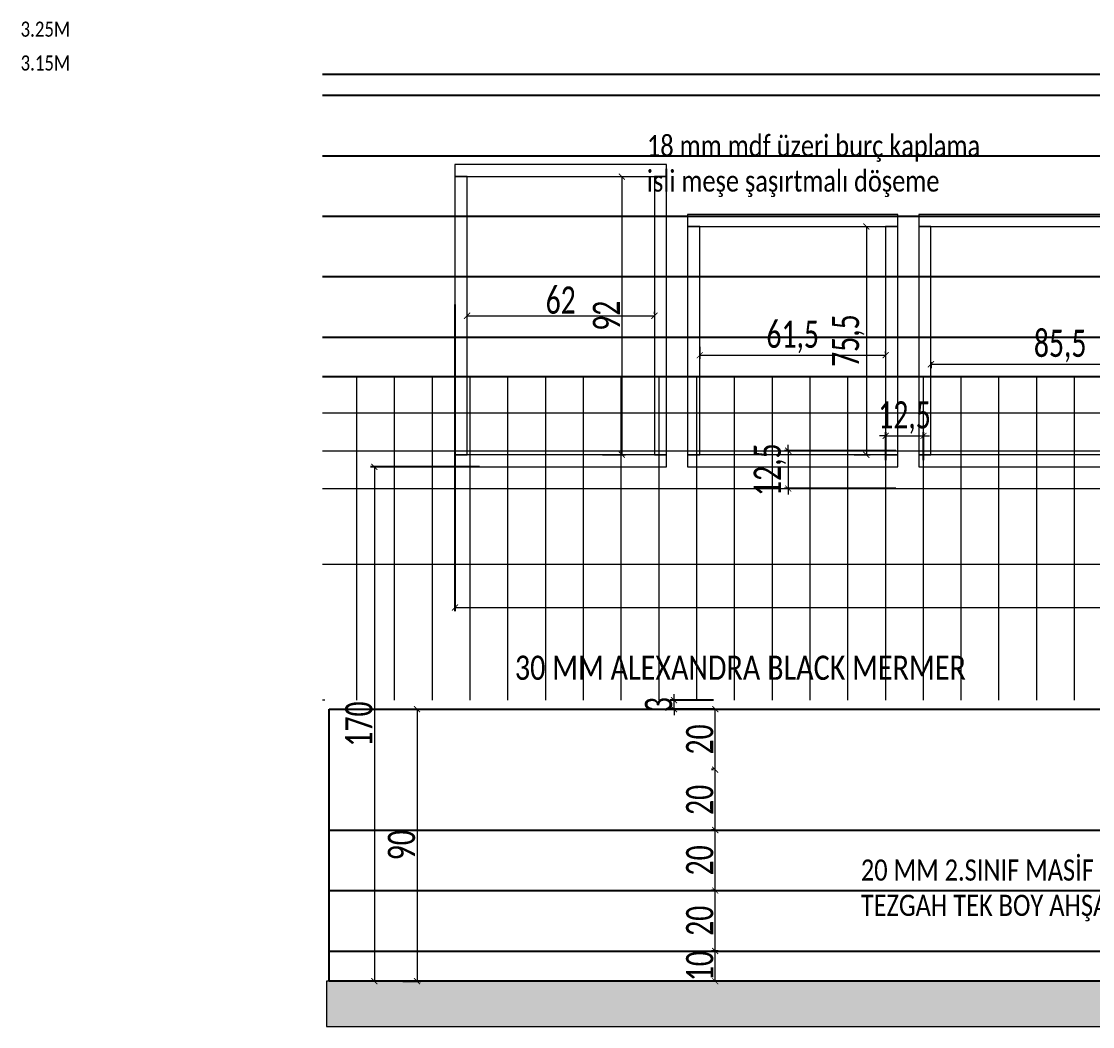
# Model space of a CAD drawing. Header units: millimetres. Extents: x 216897 to 220043, y -96037 to -94755.
# Drawn here: x 216962.8 to 217317.3, y -95211.7 to -94879.1 of the extents above; entities that cross this region are included whole.
import ezdxf

# ---------------------------------------------------------------- set-up
doc = ezdxf.new("R2010")
doc.units = ezdxf.units.MM
doc.header["$PDMODE"] = 2
doc.layers.get('0').update_dxf_attribs({"lineweight": 20})
for name, color, linetype, lineweight in [('ahsap gor', 24, 'Continuous', 20), ('CAM', 141, 'Continuous', 0), ('doseme', 253, 'Continuous', 13), ('seramik', 150, 'Continuous', 20), ('t_ahsap', 34, 'Continuous', 25), ('t_yazı', 23, 'Continuous', 25), ('zemin yazı', 7, 'Continuous', 15), ('ölçü', 251, 'Continuous', 5)]:
    doc.layers.add(name, color=color, linetype=linetype, lineweight=lineweight)
doc.styles.add('text2', font='calibri.ttf', dxfattribs={"width": 0.8})
doc.styles.add('Ölçü50', font='calibri.ttf', dxfattribs={"width": 0.7})
doc.dimstyles.new('olcu10', dxfattribs={"dimtxt": 9, "dimasz": 2, "dimexe": 1.25, "dimexo": 0.625, "dimgap": 0.5, "dimtad": 1, "dimdec": 1, "dimrnd": 0.5, "dimzin": 9, "dimtxsty": 'Ölçü50', "dimblk": 'ARCHTICK', "dimcen": 2, "dimclrd": 256, "dimclre": 256, "dimclrt": 6, "dimazin": 2, "dimtfac": 1, "dimtdec": 1, "dimtix": 1, "dimtmove": 0, "dimatfit": 3, "dimldrblk": 'ARCHTICK', "dimfxl": 1, "dimlwd": -1, "dimarcsym": 0})

# ---------------------------------------------------------------- blocks, each defined once
blk = doc.blocks.new('_ArchTick')
at = {"color": 0, "linetype": 'ByBlock', "const_width": 0.15}
blk.add_lwpolyline([(-0.5, -0.5), (0.5, 0.5)], dxfattribs=at)
blk = doc.blocks.new('*D33')
at = {"layer": 'DEFPOINTS', "color": 0, "transparency": 16777216}
for p in [(217192.39, -95186.67), (217193.97, -95186.67, 0), (217193.97, -95196.67)]:
    blk.add_point(p, dxfattribs=at)
at = {"layer": 'ölçü', "lineweight": -2, "transparency": 16777216}
for p, q in [((217193.34, -95186.67), (217191.14, -95186.67)), ((217193.34, -95196.67), (217191.14, -95196.67))]:
    blk.add_line(p, q, dxfattribs=at)
at = {"layer": 'ölçü', "transparency": 16777216}
blk.add_line((217192.39, -95196.67), (217192.39, -95186.67), dxfattribs=at)
at = {"layer": 'ölçü', "transparency": 16777216, "xscale": 2, "yscale": 2, "zscale": 2}
for p, rotation in [((217192.39, -95186.67), 90), ((217192.39, -95196.67), 270)]:
    blk.add_blockref('_ArchTick', p, dxfattribs=dict(at, rotation=rotation))
at = {"layer": 'ölçü', "color": 6, "transparency": 16777216, "insert": (217187.27, -95191.67), "char_height": 9, "attachment_point": 5, "rotation": 90, "style": 'Ölçü50'}
blk.add_mtext('10', dxfattribs=at)
blk = doc.blocks.new('*D34')
at = {"layer": 'DEFPOINTS', "color": 0, "transparency": 16777216}
for p in [(217192.39, -95166.67), (217192.39, -95166.67), (217193.97, -95186.67, 0)]:
    blk.add_point(p, dxfattribs=at)
at = {"layer": 'ölçü', "lineweight": -2, "transparency": 16777216}
for p, q in [((217191.76, -95166.67), (217191.14, -95166.67)), ((217193.34, -95186.67), (217191.14, -95186.67))]:
    blk.add_line(p, q, dxfattribs=at)
at = {"layer": 'ölçü', "transparency": 16777216}
blk.add_line((217192.39, -95186.67), (217192.39, -95166.67), dxfattribs=at)
at = {"layer": 'ölçü', "transparency": 16777216, "xscale": 2, "yscale": 2, "zscale": 2}
for p, rotation in [((217192.39, -95166.67), 90), ((217192.39, -95186.67), 270)]:
    blk.add_blockref('_ArchTick', p, dxfattribs=dict(at, rotation=rotation))
at = {"layer": 'ölçü', "color": 6, "transparency": 16777216, "insert": (217187.27, -95176.67), "char_height": 9, "attachment_point": 5, "rotation": 90, "style": 'Ölçü50'}
blk.add_mtext('20', dxfattribs=at)
blk = doc.blocks.new('*D35')
at = {"layer": 'DEFPOINTS', "color": 0, "transparency": 16777216}
for p in [(217192.39, -95146.67), (217192.39, -95146.67), (217192.39, -95166.67)]:
    blk.add_point(p, dxfattribs=at)
at = {"layer": 'ölçü', "lineweight": -2, "transparency": 16777216}
for p, q in [((217191.76, -95146.67), (217191.14, -95146.67)), ((217191.76, -95166.67), (217191.14, -95166.67))]:
    blk.add_line(p, q, dxfattribs=at)
at = {"layer": 'ölçü', "transparency": 16777216}
blk.add_line((217192.39, -95166.67), (217192.39, -95146.67), dxfattribs=at)
at = {"layer": 'ölçü', "transparency": 16777216, "xscale": 2, "yscale": 2, "zscale": 2}
for p, rotation in [((217192.39, -95146.67), 90), ((217192.39, -95166.67), 270)]:
    blk.add_blockref('_ArchTick', p, dxfattribs=dict(at, rotation=rotation))
at = {"layer": 'ölçü', "color": 6, "transparency": 16777216, "insert": (217187.27, -95156.67), "char_height": 9, "attachment_point": 5, "rotation": 90, "style": 'Ölçü50'}
blk.add_mtext('20', dxfattribs=at)
blk = doc.blocks.new('*D36')
at = {"layer": 'DEFPOINTS', "color": 0, "transparency": 16777216}
for p in [(217192.39, -95126.67), (217192.39, -95126.67), (217192.39, -95146.67)]:
    blk.add_point(p, dxfattribs=at)
at = {"layer": 'ölçü', "lineweight": -2, "transparency": 16777216}
for p, q in [((217191.76, -95126.67), (217191.14, -95126.67)), ((217191.76, -95146.67), (217191.14, -95146.67))]:
    blk.add_line(p, q, dxfattribs=at)
at = {"layer": 'ölçü', "transparency": 16777216}
blk.add_line((217192.39, -95146.67), (217192.39, -95126.67), dxfattribs=at)
at = {"layer": 'ölçü', "transparency": 16777216, "xscale": 2, "yscale": 2, "zscale": 2}
for p, rotation in [((217192.39, -95126.67), 90), ((217192.39, -95146.67), 270)]:
    blk.add_blockref('_ArchTick', p, dxfattribs=dict(at, rotation=rotation))
at = {"layer": 'ölçü', "color": 6, "transparency": 16777216, "insert": (217187.27, -95136.67), "char_height": 9, "attachment_point": 5, "rotation": 90, "style": 'Ölçü50'}
blk.add_mtext('20', dxfattribs=at)
blk = doc.blocks.new('*D37')
at = {"layer": 'DEFPOINTS', "color": 0, "transparency": 16777216}
for p in [(217192.39, -95106.67), (217192.39, -95106.67), (217192.39, -95126.67)]:
    blk.add_point(p, dxfattribs=at)
at = {"layer": 'ölçü', "lineweight": -2, "transparency": 16777216}
for p, q in [((217191.76, -95106.67), (217191.14, -95106.67)), ((217191.76, -95126.67), (217191.14, -95126.67))]:
    blk.add_line(p, q, dxfattribs=at)
at = {"layer": 'ölçü', "transparency": 16777216}
blk.add_line((217192.39, -95126.67), (217192.39, -95106.67), dxfattribs=at)
at = {"layer": 'ölçü', "transparency": 16777216, "xscale": 2, "yscale": 2, "zscale": 2}
for p, rotation in [((217192.39, -95106.67), 90), ((217192.39, -95126.67), 270)]:
    blk.add_blockref('_ArchTick', p, dxfattribs=dict(at, rotation=rotation))
at = {"layer": 'ölçü', "color": 6, "transparency": 16777216, "insert": (217187.27, -95116.67), "char_height": 9, "attachment_point": 5, "rotation": 90, "style": 'Ölçü50'}
blk.add_mtext('20', dxfattribs=at)
blk = doc.blocks.new('*D38')
at = {"layer": 'DEFPOINTS', "color": 0, "transparency": 16777216}
for p in [(217178.76, -95103.67), (217192.39, -95103.67, 0), (217192.39, -95106.67)]:
    blk.add_point(p, dxfattribs=at)
at = {"layer": 'ölçü', "lineweight": -2, "transparency": 16777216}
for p, q in [((217191.76, -95103.67), (217177.51, -95103.67)), ((217191.76, -95106.67), (217177.51, -95106.67))]:
    blk.add_line(p, q, dxfattribs=at)
at = {"layer": 'ölçü', "transparency": 16777216}
for p, q in [((217178.76, -95103.67), (217178.76, -95101.67)), ((217178.76, -95106.67), (217178.76, -95103.67)), ((217178.76, -95106.67), (217178.76, -95108.67))]:
    blk.add_line(p, q, dxfattribs=at)
at = {"layer": 'ölçü', "transparency": 16777216, "xscale": 2, "yscale": 2, "zscale": 2}
for p, rotation in [((217178.76, -95103.67), 270), ((217178.76, -95106.67), 90)]:
    blk.add_blockref('_ArchTick', p, dxfattribs=dict(at, rotation=rotation))
at = {"layer": 'ölçü', "color": 6, "transparency": 16777216, "insert": (217173.65, -95105.17), "char_height": 9, "attachment_point": 5, "rotation": 90, "style": 'Ölçü50'}
blk.add_mtext('3', dxfattribs=at)
blk = doc.blocks.new('*D39')
at = {"layer": 'DEFPOINTS', "color": 0, "transparency": 16777216}
for p in [(217252.78, -95021.17, 0), (217216.55, -95033.67), (217252.78, -95033.67, 0)]:
    blk.add_point(p, dxfattribs=at)
at = {"layer": 'ölçü', "transparency": 16777216}
for p, q in [((217216.55, -95021.17), (217216.55, -95019.17)), ((217216.55, -95021.17), (217216.55, -95033.67)), ((217216.55, -95033.67), (217216.55, -95035.67))]:
    blk.add_line(p, q, dxfattribs=at)
at = {"layer": 'ölçü', "lineweight": -2, "transparency": 16777216}
for p, q in [((217252.15, -95021.17), (217215.3, -95021.17)), ((217252.15, -95033.67), (217215.3, -95033.67))]:
    blk.add_line(p, q, dxfattribs=at)
at = {"layer": 'ölçü', "transparency": 16777216, "xscale": 2, "yscale": 2, "zscale": 2}
for p, rotation in [((217216.55, -95021.17), 270), ((217216.55, -95033.67), 90)]:
    blk.add_blockref('_ArchTick', p, dxfattribs=dict(at, rotation=rotation))
at = {"layer": 'ölçü', "color": 6, "transparency": 16777216, "insert": (217210.5, -95027.42), "char_height": 9, "attachment_point": 5, "rotation": 90, "style": 'Ölçü50'}
blk.add_mtext('12,5', dxfattribs=at)
blk = doc.blocks.new('*D40')
at = {"layer": 'DEFPOINTS', "color": 0, "transparency": 16777216}
for p in [(217261.29, -95016.24), (217248.79, -95024.93, 0), (217261.29, -95024.93, 0)]:
    blk.add_point(p, dxfattribs=at)
at = {"layer": 'ölçü', "lineweight": -2, "transparency": 16777216}
for p, q in [((217248.79, -95024.31), (217248.79, -95014.99)), ((217261.29, -95024.31), (217261.29, -95014.99))]:
    blk.add_line(p, q, dxfattribs=at)
at = {"layer": 'ölçü', "transparency": 16777216}
for p, q in [((217248.79, -95016.24), (217246.79, -95016.24)), ((217248.79, -95016.24), (217261.29, -95016.24)), ((217261.29, -95016.24), (217263.29, -95016.24))]:
    blk.add_line(p, q, dxfattribs=at)
at = {"layer": 'ölçü', "transparency": 16777216, "xscale": 2, "yscale": 2, "zscale": 2}
blk.add_blockref('_ArchTick', (217248.79, -95016.24), dxfattribs=at)
at = {"layer": 'ölçü', "transparency": 16777216, "xscale": 2, "yscale": 2, "zscale": 2, "rotation": 180}
blk.add_blockref('_ArchTick', (217261.29, -95016.24), dxfattribs=at)
at = {"layer": 'ölçü', "color": 6, "transparency": 16777216, "insert": (217255.04, -95010.19), "char_height": 9, "attachment_point": 5, "style": 'Ölçü50'}
blk.add_mtext('12,5', dxfattribs=at)
blk = doc.blocks.new('*D41')
at = {"layer": 'DEFPOINTS', "color": 0, "transparency": 16777216}
for p in [(217088.36, -95106.67, 0), (217088.36, -95196.67), (217093.69, -95196.67)]:
    blk.add_point(p, dxfattribs=at)
at = {"layer": 'ölçü', "lineweight": -2, "transparency": 16777216}
for p, q in [((217088.98, -95106.67), (217094.94, -95106.67)), ((217088.98, -95196.67), (217094.94, -95196.67))]:
    blk.add_line(p, q, dxfattribs=at)
at = {"layer": 'ölçü', "transparency": 16777216}
blk.add_line((217093.69, -95106.67), (217093.69, -95196.67), dxfattribs=at)
at = {"layer": 'ölçü', "transparency": 16777216, "xscale": 2, "yscale": 2, "zscale": 2}
for p, rotation in [((217093.69, -95106.67), 90), ((217093.69, -95196.67), 270)]:
    blk.add_blockref('_ArchTick', p, dxfattribs=dict(at, rotation=rotation))
at = {"layer": 'ölçü', "color": 6, "transparency": 16777216, "insert": (217088.58, -95151.67), "char_height": 9, "attachment_point": 5, "rotation": 90, "style": 'Ölçü50'}
blk.add_mtext('90', dxfattribs=at)
blk = doc.blocks.new('Cerceveler')
at = {"layer": 'ahsap gor', "elevation": 0}
for points in [[(144772.15, -39601.14), (144702.15, -39601.14), (144702.15, -39605.14), (144772.15, -39605.14)], [(145233.72, -39600.81), (145303.72, -39600.81), (145303.72, -39604.81), (145233.72, -39604.81)], [(144706.15, -39605.14), (144702.15, -39605.14), (144702.15, -39697.14), (144706.15, -39697.14)], [(144768.15, -39697.14), (144772.15, -39697.14), (144772.15, -39605.14), (144768.15, -39605.14)], [(145237.72, -39696.81), (145233.72, -39696.81), (145233.72, -39604.81), (145237.72, -39604.81)], [(145299.72, -39604.81), (145303.72, -39604.81), (145303.72, -39696.81), (145299.72, -39696.81)], [(144848.67, -39617.64), (144779.17, -39617.64), (144779.17, -39621.64), (144848.67, -39621.64)], [(144949.19, -39617.64), (144855.69, -39617.64), (144855.69, -39621.64), (144949.19, -39621.64)], [(145056.68, -39617.31), (145150.18, -39617.31), (145150.18, -39621.31), (145056.68, -39621.31)], [(145157.2, -39617.31), (145226.7, -39617.31), (145226.7, -39621.31), (145157.2, -39621.31)], [(144783.17, -39621.64), (144779.17, -39621.64), (144779.17, -39697.14), (144783.17, -39697.14)], [(144844.67, -39697.14), (144848.67, -39697.14), (144848.67, -39621.64), (144844.67, -39621.64)], [(144859.69, -39621.64), (144855.69, -39621.64), (144855.69, -39697.14), (144859.69, -39697.14)], [(144945.19, -39697.14), (144949.19, -39697.14), (144949.19, -39621.64), (144945.19, -39621.64)], [(145060.68, -39696.81), (145056.68, -39696.81), (145056.68, -39621.31), (145060.68, -39621.31)], [(145146.18, -39621.31), (145150.18, -39621.31), (145150.18, -39696.81), (145146.18, -39696.81)], [(145161.2, -39696.81), (145157.2, -39696.81), (145157.2, -39621.31), (145161.2, -39621.31)], [(145222.7, -39621.31), (145226.7, -39621.31), (145226.7, -39696.81), (145222.7, -39696.81)], [(145049.7, -39635.5), (144956.2, -39635.5), (144956.2, -39639.5), (145049.7, -39639.5)], [(144960.2, -39639.5), (144956.2, -39639.5), (144956.2, -39697), (144960.2, -39697)], [(145045.7, -39697), (145049.7, -39697), (145049.7, -39639.5), (145045.7, -39639.5)], [(144772.15, -39697.14), (144702.15, -39697.14), (144702.15, -39701.14), (144772.15, -39701.14)], [(144848.67, -39697.14), (144779.17, -39697.14), (144779.17, -39701.14), (144848.67, -39701.14)], [(144949.19, -39697.14), (144855.69, -39697.14), (144855.69, -39701.14), (144949.19, -39701.14)], [(145049.7, -39697), (144956.2, -39697), (144956.2, -39701), (145049.7, -39701)], [(145056.68, -39696.81), (145150.18, -39696.81), (145150.18, -39700.81), (145056.68, -39700.81)], [(145157.2, -39696.81), (145226.7, -39696.81), (145226.7, -39700.81), (145157.2, -39700.81)], [(145233.72, -39696.81), (145303.72, -39696.81), (145303.72, -39700.81), (145233.72, -39700.81)]]:
    blk.add_lwpolyline(points, close=True, dxfattribs=at)
blk = doc.blocks.new('*D28')
at = {"layer": 'DEFPOINTS', "color": 0, "transparency": 16777216}
for p in [(225399.3, -129095.35), (225461.3, -129095.35), (225461.3, -129095.35)]:
    blk.add_point(p, dxfattribs=at)
at = {"layer": 'ölçü', "lineweight": -2, "transparency": 16777216}
for p, q in [((225399.3, -129094.73), (225399.3, -129094.1)), ((225461.3, -129094.73), (225461.3, -129094.1))]:
    blk.add_line(p, q, dxfattribs=at)
at = {"layer": 'ölçü', "transparency": 16777216}
blk.add_line((225399.3, -129095.35), (225461.3, -129095.35), dxfattribs=at)
at = {"layer": 'ölçü', "transparency": 16777216, "xscale": 2, "yscale": 2, "zscale": 2, "rotation": 180}
blk.add_blockref('_ArchTick', (225399.3, -129095.35), dxfattribs=at)
at = {"layer": 'ölçü', "transparency": 16777216, "xscale": 2, "yscale": 2, "zscale": 2}
blk.add_blockref('_ArchTick', (225461.3, -129095.35), dxfattribs=at)
at = {"layer": 'ölçü', "color": 6, "transparency": 16777216, "insert": (225430.3, -129090.24), "char_height": 9, "attachment_point": 5, "style": 'Ölçü50'}
blk.add_mtext('62', dxfattribs=at)
blk = doc.blocks.new('*D15')
at = {"layer": 'DEFPOINTS', "color": 0, "transparency": 16777216}
for p in [(225443.52, -129049.35), (225443.52, -129141.35), (225450.54, -129141.35)]:
    blk.add_point(p, dxfattribs=at)
at = {"layer": 'ölçü', "lineweight": -2, "transparency": 16777216}
for p, q in [((225444.14, -129049.35), (225451.79, -129049.35)), ((225444.14, -129141.35), (225451.79, -129141.35))]:
    blk.add_line(p, q, dxfattribs=at)
at = {"layer": 'ölçü', "transparency": 16777216}
blk.add_line((225450.54, -129049.35), (225450.54, -129141.35), dxfattribs=at)
at = {"layer": 'ölçü', "transparency": 16777216, "xscale": 2, "yscale": 2, "zscale": 2}
for p, rotation in [((225450.54, -129049.35), 90), ((225450.54, -129141.35), 270)]:
    blk.add_blockref('_ArchTick', p, dxfattribs=dict(at, rotation=rotation))
at = {"layer": 'ölçü', "color": 6, "transparency": 16777216, "insert": (225445.43, -129095.35), "char_height": 9, "attachment_point": 5, "rotation": 90, "style": 'Ölçü50'}
blk.add_mtext('92', dxfattribs=at)
blk = doc.blocks.new('*D16')
at = {"layer": 'DEFPOINTS', "color": 0, "transparency": 16777216}
for p in [(225476.32, -129105.08), (225537.82, -129108.42), (225537.82, -129108.42)]:
    blk.add_point(p, dxfattribs=at)
at = {"layer": 'ölçü', "lineweight": -2, "transparency": 16777216}
for p, q in [((225476.32, -129105.7), (225476.32, -129109.67)), ((225537.82, -129107.79), (225537.82, -129107.17))]:
    blk.add_line(p, q, dxfattribs=at)
at = {"layer": 'ölçü', "transparency": 16777216}
blk.add_line((225476.32, -129108.42), (225537.82, -129108.42), dxfattribs=at)
at = {"layer": 'ölçü', "transparency": 16777216, "xscale": 2, "yscale": 2, "zscale": 2, "rotation": 180}
blk.add_blockref('_ArchTick', (225476.32, -129108.42), dxfattribs=at)
at = {"layer": 'ölçü', "transparency": 16777216, "xscale": 2, "yscale": 2, "zscale": 2}
blk.add_blockref('_ArchTick', (225537.82, -129108.42), dxfattribs=at)
at = {"layer": 'ölçü', "color": 6, "transparency": 16777216, "insert": (225507.07, -129102.37), "char_height": 9, "attachment_point": 5, "style": 'Ölçü50'}
blk.add_mtext('61,5', dxfattribs=at)
blk = doc.blocks.new('*D17')
at = {"layer": 'DEFPOINTS', "color": 0, "transparency": 16777216}
for p in [(225526.76, -129065.85), (225526.76, -129141.35), (225531.44, -129141.35)]:
    blk.add_point(p, dxfattribs=at)
at = {"layer": 'ölçü', "lineweight": -2, "transparency": 16777216}
for p, q in [((225527.38, -129065.85), (225532.69, -129065.85)), ((225527.38, -129141.35), (225532.69, -129141.35))]:
    blk.add_line(p, q, dxfattribs=at)
at = {"layer": 'ölçü', "transparency": 16777216}
blk.add_line((225531.44, -129065.85), (225531.44, -129141.35), dxfattribs=at)
at = {"layer": 'ölçü', "transparency": 16777216, "xscale": 2, "yscale": 2, "zscale": 2}
for p, rotation in [((225531.44, -129065.85), 90), ((225531.44, -129141.35), 270)]:
    blk.add_blockref('_ArchTick', p, dxfattribs=dict(at, rotation=rotation))
at = {"layer": 'ölçü', "color": 6, "transparency": 16777216, "insert": (225525.44, -129103.6), "char_height": 9, "attachment_point": 5, "rotation": 90, "style": 'Ölçü50'}
blk.add_mtext('75,5', dxfattribs=at)
blk = doc.blocks.new('*D18')
at = {"layer": 'DEFPOINTS', "color": 0, "transparency": 16777216}
for p in [(225638.34, -129103.6), (225552.84, -129110.1), (225638.34, -129111.43)]:
    blk.add_point(p, dxfattribs=at)
at = {"layer": 'ölçü', "lineweight": -2, "transparency": 16777216}
for p, q in [((225638.34, -129104.23), (225638.34, -129112.68)), ((225552.84, -129110.72), (225552.84, -129112.68))]:
    blk.add_line(p, q, dxfattribs=at)
at = {"layer": 'ölçü', "transparency": 16777216}
blk.add_line((225552.84, -129111.43), (225638.34, -129111.43), dxfattribs=at)
at = {"layer": 'ölçü', "transparency": 16777216, "xscale": 2, "yscale": 2, "zscale": 2, "rotation": 180}
blk.add_blockref('_ArchTick', (225552.84, -129111.43), dxfattribs=at)
at = {"layer": 'ölçü', "transparency": 16777216, "xscale": 2, "yscale": 2, "zscale": 2}
blk.add_blockref('_ArchTick', (225638.34, -129111.43), dxfattribs=at)
at = {"layer": 'ölçü', "color": 6, "transparency": 16777216, "insert": (225595.59, -129105.38), "char_height": 9, "attachment_point": 5, "style": 'Ölçü50'}
blk.add_mtext('85,5', dxfattribs=at)
blk = doc.blocks.new('*D19')
at = {"layer": 'DEFPOINTS', "color": 0, "transparency": 16777216}
for p in [(225607.01, -129065.85), (225610.02, -129141.35), (225621.72, -129141.35)]:
    blk.add_point(p, dxfattribs=at)
at = {"layer": 'ölçü', "lineweight": -2, "transparency": 16777216}
for p, q in [((225607.64, -129065.85), (225622.97, -129065.85)), ((225610.65, -129141.35), (225622.97, -129141.35))]:
    blk.add_line(p, q, dxfattribs=at)
at = {"layer": 'ölçü', "transparency": 16777216}
blk.add_line((225621.72, -129065.85), (225621.72, -129141.35), dxfattribs=at)
at = {"layer": 'ölçü', "transparency": 16777216, "xscale": 2, "yscale": 2, "zscale": 2}
for p, rotation in [((225621.72, -129065.85), 90), ((225621.72, -129141.35), 270)]:
    blk.add_blockref('_ArchTick', p, dxfattribs=dict(at, rotation=rotation))
at = {"layer": 'ölçü', "color": 6, "transparency": 16777216, "insert": (225615.72, -129103.6), "char_height": 9, "attachment_point": 5, "rotation": 90, "style": 'Ölçü50'}
blk.add_mtext('75,5', dxfattribs=at)
blk = doc.blocks.new('*D20')
at = {"layer": 'DEFPOINTS', "color": 0, "transparency": 16777216}
for p in [(225687.94, -129083.71), (225689.62, -129141.21), (225698.98, -129141.21)]:
    blk.add_point(p, dxfattribs=at)
at = {"layer": 'ölçü', "lineweight": -2, "transparency": 16777216}
for p, q in [((225688.57, -129083.71), (225700.23, -129083.71)), ((225690.24, -129141.21), (225700.23, -129141.21))]:
    blk.add_line(p, q, dxfattribs=at)
at = {"layer": 'ölçü', "transparency": 16777216}
blk.add_line((225698.98, -129083.71), (225698.98, -129141.21), dxfattribs=at)
at = {"layer": 'ölçü', "transparency": 16777216, "xscale": 2, "yscale": 2, "zscale": 2}
for p, rotation in [((225698.98, -129083.71), 90), ((225698.98, -129141.21), 270)]:
    blk.add_blockref('_ArchTick', p, dxfattribs=dict(at, rotation=rotation))
at = {"layer": 'ölçü', "color": 6, "transparency": 16777216, "insert": (225692.97, -129112.46), "char_height": 9, "attachment_point": 5, "rotation": 90, "style": 'Ölçü50'}
blk.add_mtext('57,5', dxfattribs=at)
blk = doc.blocks.new('*D21')
at = {"layer": 'DEFPOINTS', "color": 0, "transparency": 16777216}
for p in [(225738.84, -129096.09), (225653.34, -129105.78), (225738.84, -129107.12)]:
    blk.add_point(p, dxfattribs=at)
at = {"layer": 'ölçü', "lineweight": -2, "transparency": 16777216}
for p, q in [((225653.34, -129105.15), (225653.34, -129094.84)), ((225738.84, -129106.49), (225738.84, -129094.84))]:
    blk.add_line(p, q, dxfattribs=at)
at = {"layer": 'ölçü', "transparency": 16777216}
blk.add_line((225653.34, -129096.09), (225738.84, -129096.09), dxfattribs=at)
at = {"layer": 'ölçü', "transparency": 16777216, "xscale": 2, "yscale": 2, "zscale": 2, "rotation": 180}
blk.add_blockref('_ArchTick', (225653.34, -129096.09), dxfattribs=at)
at = {"layer": 'ölçü', "transparency": 16777216, "xscale": 2, "yscale": 2, "zscale": 2}
blk.add_blockref('_ArchTick', (225738.84, -129096.09), dxfattribs=at)
at = {"layer": 'ölçü', "color": 6, "transparency": 16777216, "insert": (225696.09, -129090.04), "char_height": 9, "attachment_point": 5, "style": 'Ölçü50'}
blk.add_mtext('85,5', dxfattribs=at)
blk = doc.blocks.new('*D22')
at = {"layer": 'DEFPOINTS', "color": 0, "transparency": 16777216}
for p in [(225753.83, -129099.07), (225839.33, -129103.27), (225839.33, -129106.75)]:
    blk.add_point(p, dxfattribs=at)
at = {"layer": 'ölçü', "lineweight": -2, "transparency": 16777216}
for p, q in [((225753.83, -129099.69), (225753.83, -129108)), ((225839.33, -129103.89), (225839.33, -129108))]:
    blk.add_line(p, q, dxfattribs=at)
at = {"layer": 'ölçü', "transparency": 16777216}
blk.add_line((225753.83, -129106.75), (225839.33, -129106.75), dxfattribs=at)
at = {"layer": 'ölçü', "transparency": 16777216, "xscale": 2, "yscale": 2, "zscale": 2, "rotation": 180}
blk.add_blockref('_ArchTick', (225753.83, -129106.75), dxfattribs=at)
at = {"layer": 'ölçü', "transparency": 16777216, "xscale": 2, "yscale": 2, "zscale": 2}
blk.add_blockref('_ArchTick', (225839.33, -129106.75), dxfattribs=at)
at = {"layer": 'ölçü', "color": 6, "transparency": 16777216, "insert": (225796.58, -129100.7), "char_height": 9, "attachment_point": 5, "style": 'Ölçü50'}
blk.add_mtext('85,5', dxfattribs=at)
blk = doc.blocks.new('*D23')
at = {"layer": 'DEFPOINTS', "color": 0, "transparency": 16777216}
for p in [(225801.66, -129065.52), (225812.69, -129141.02), (225820.05, -129141.02)]:
    blk.add_point(p, dxfattribs=at)
at = {"layer": 'ölçü', "lineweight": -2, "transparency": 16777216}
for p, q in [((225802.29, -129065.52), (225821.3, -129065.52)), ((225813.32, -129141.02), (225821.3, -129141.02))]:
    blk.add_line(p, q, dxfattribs=at)
at = {"layer": 'ölçü', "transparency": 16777216}
blk.add_line((225820.05, -129065.52), (225820.05, -129141.02), dxfattribs=at)
at = {"layer": 'ölçü', "transparency": 16777216, "xscale": 2, "yscale": 2, "zscale": 2}
for p, rotation in [((225820.05, -129065.52), 90), ((225820.05, -129141.02), 270)]:
    blk.add_blockref('_ArchTick', p, dxfattribs=dict(at, rotation=rotation))
at = {"layer": 'ölçü', "color": 6, "transparency": 16777216, "insert": (225814.04, -129103.27), "char_height": 9, "attachment_point": 5, "rotation": 90, "style": 'Ölçü50'}
blk.add_mtext('75,5', dxfattribs=at)
blk = doc.blocks.new('*D24')
at = {"layer": 'DEFPOINTS', "color": 0, "transparency": 16777216}
for p in [(225854.35, -129101.74), (225915.85, -129100.41), (225915.85, -129103.27)]:
    blk.add_point(p, dxfattribs=at)
at = {"layer": 'ölçü', "lineweight": -2, "transparency": 16777216}
for p, q in [((225854.35, -129101.12), (225854.35, -129099.16)), ((225915.85, -129102.64), (225915.85, -129099.16))]:
    blk.add_line(p, q, dxfattribs=at)
at = {"layer": 'ölçü', "transparency": 16777216}
blk.add_line((225854.35, -129100.41), (225915.85, -129100.41), dxfattribs=at)
at = {"layer": 'ölçü', "transparency": 16777216, "xscale": 2, "yscale": 2, "zscale": 2, "rotation": 180}
blk.add_blockref('_ArchTick', (225854.35, -129100.41), dxfattribs=at)
at = {"layer": 'ölçü', "transparency": 16777216, "xscale": 2, "yscale": 2, "zscale": 2}
blk.add_blockref('_ArchTick', (225915.85, -129100.41), dxfattribs=at)
at = {"layer": 'ölçü', "color": 6, "transparency": 16777216, "insert": (225885.1, -129094.36), "char_height": 9, "attachment_point": 5, "style": 'Ölçü50'}
blk.add_mtext('61,5', dxfattribs=at)
blk = doc.blocks.new('*D25')
at = {"layer": 'DEFPOINTS', "color": 0, "transparency": 16777216}
for p in [(225887.96, -129065.52), (225885.1, -129141.02), (225902.33, -129141.02)]:
    blk.add_point(p, dxfattribs=at)
at = {"layer": 'ölçü', "lineweight": -2, "transparency": 16777216}
for p, q in [((225888.58, -129065.52), (225903.58, -129065.52)), ((225885.72, -129141.02), (225903.58, -129141.02))]:
    blk.add_line(p, q, dxfattribs=at)
at = {"layer": 'ölçü', "transparency": 16777216}
blk.add_line((225902.33, -129065.52), (225902.33, -129141.02), dxfattribs=at)
at = {"layer": 'ölçü', "transparency": 16777216, "xscale": 2, "yscale": 2, "zscale": 2}
for p, rotation in [((225902.33, -129065.52), 90), ((225902.33, -129141.02), 270)]:
    blk.add_blockref('_ArchTick', p, dxfattribs=dict(at, rotation=rotation))
at = {"layer": 'ölçü', "color": 6, "transparency": 16777216, "insert": (225896.33, -129103.27), "char_height": 9, "attachment_point": 5, "rotation": 90, "style": 'Ölçü50'}
blk.add_mtext('75,5', dxfattribs=at)
blk = doc.blocks.new('*D26')
at = {"layer": 'DEFPOINTS', "color": 0, "transparency": 16777216}
for p in [(225930.87, -129098.75), (225992.87, -129096.42), (225992.87, -129101.09)]:
    blk.add_point(p, dxfattribs=at)
at = {"layer": 'ölçü', "lineweight": -2, "transparency": 16777216}
for p, q in [((225930.87, -129098.13), (225930.87, -129095.17)), ((225992.87, -129100.47), (225992.87, -129095.17))]:
    blk.add_line(p, q, dxfattribs=at)
at = {"layer": 'ölçü', "transparency": 16777216}
blk.add_line((225930.87, -129096.42), (225992.87, -129096.42), dxfattribs=at)
at = {"layer": 'ölçü', "transparency": 16777216, "xscale": 2, "yscale": 2, "zscale": 2, "rotation": 180}
blk.add_blockref('_ArchTick', (225930.87, -129096.42), dxfattribs=at)
at = {"layer": 'ölçü', "transparency": 16777216, "xscale": 2, "yscale": 2, "zscale": 2}
blk.add_blockref('_ArchTick', (225992.87, -129096.42), dxfattribs=at)
at = {"layer": 'ölçü', "color": 6, "transparency": 16777216, "insert": (225961.87, -129091.3), "char_height": 9, "attachment_point": 5, "style": 'Ölçü50'}
blk.add_mtext('62', dxfattribs=at)
blk = doc.blocks.new('*D27')
at = {"layer": 'DEFPOINTS', "color": 0, "transparency": 16777216}
for p in [(225961.87, -129049.02), (225970.91, -129141.02), (225982.28, -129141.02)]:
    blk.add_point(p, dxfattribs=at)
at = {"layer": 'ölçü', "lineweight": -2, "transparency": 16777216}
for p, q in [((225962.49, -129049.02), (225983.53, -129049.02)), ((225971.53, -129141.02), (225983.53, -129141.02))]:
    blk.add_line(p, q, dxfattribs=at)
at = {"layer": 'ölçü', "transparency": 16777216}
blk.add_line((225982.28, -129049.02), (225982.28, -129141.02), dxfattribs=at)
at = {"layer": 'ölçü', "transparency": 16777216, "xscale": 2, "yscale": 2, "zscale": 2}
for p, rotation in [((225982.28, -129049.02), 90), ((225982.28, -129141.02), 270)]:
    blk.add_blockref('_ArchTick', p, dxfattribs=dict(at, rotation=rotation))
at = {"layer": 'ölçü', "color": 6, "transparency": 16777216, "insert": (225977.17, -129095.02), "char_height": 9, "attachment_point": 5, "rotation": 90, "style": 'Ölçü50'}
blk.add_mtext('92', dxfattribs=at)
blk = doc.blocks.new('*D42')
at = {"layer": 'DEFPOINTS', "color": 0, "transparency": 16777216}
for p in [(217115.04, -95026.48, 0), (217079.58, -95196.67), (217115.04, -95196.67)]:
    blk.add_point(p, dxfattribs=at)
at = {"layer": 'ölçü', "lineweight": -2, "transparency": 16777216}
for p, q in [((217114.41, -95026.48), (217078.33, -95026.48)), ((217114.41, -95196.67), (217078.33, -95196.67))]:
    blk.add_line(p, q, dxfattribs=at)
at = {"layer": 'ölçü', "transparency": 16777216}
blk.add_line((217079.58, -95026.48), (217079.58, -95196.67), dxfattribs=at)
at = {"layer": 'ölçü', "transparency": 16777216, "xscale": 2, "yscale": 2, "zscale": 2}
for p, rotation in [((217079.58, -95026.48), 90), ((217079.58, -95196.67), 270)]:
    blk.add_blockref('_ArchTick', p, dxfattribs=dict(at, rotation=rotation))
at = {"layer": 'ölçü', "color": 6, "transparency": 16777216, "insert": (217074.47, -95111.57), "char_height": 9, "attachment_point": 5, "rotation": 90, "style": 'Ölçü50'}
blk.add_mtext('170', dxfattribs=at)
blk = doc.blocks.new('*D43')
at = {"layer": 'DEFPOINTS', "color": 0, "transparency": 16777216}
for p in [(217106.24, -94972.14), (217707.82, -94982.63), (217707.82, -95073)]:
    blk.add_point(p, dxfattribs=at)
at = {"layer": 'ölçü', "lineweight": -2, "transparency": 16777216}
for p, q in [((217106.24, -94972.77), (217106.24, -95074.25)), ((217707.82, -94983.26), (217707.82, -95074.25))]:
    blk.add_line(p, q, dxfattribs=at)
at = {"layer": 'ölçü', "transparency": 16777216}
blk.add_line((217106.24, -95073), (217707.82, -95073), dxfattribs=at)
at = {"layer": 'ölçü', "transparency": 16777216, "xscale": 2, "yscale": 2, "zscale": 2, "rotation": 180}
blk.add_blockref('_ArchTick', (217106.24, -95073), dxfattribs=at)
at = {"layer": 'ölçü', "transparency": 16777216, "xscale": 2, "yscale": 2, "zscale": 2}
blk.add_blockref('_ArchTick', (217707.82, -95073), dxfattribs=at)
at = {"layer": 'ölçü', "color": 6, "transparency": 16777216, "insert": (217407.03, -95066.95), "char_height": 9, "attachment_point": 5, "style": 'Ölçü50'}
blk.add_mtext('601,5', dxfattribs=at)
blk = doc.blocks.new('LKDSF')
at = {"layer": 'CAM'}
blk.add_blockref('Cerceveler', (80693.14, -89444.21, 0), dxfattribs=at)
at = {"layer": 'ölçü'}
for base, p1, p2, picture, middle in [((225450.54, -129141.35), (225443.52, -129049.35), (225443.52, -129141.35), '*D15', (225445.43, -129095.35)), ((225982.28, -129141.02), (225961.87, -129049.02), (225970.91, -129141.02), '*D27', (225977.17, -129095.02)), ((225531.44, -129141.35), (225526.76, -129065.85), (225526.76, -129141.35), '*D17', (225525.44, -129103.6)), ((225621.72, -129141.35), (225607.01, -129065.85), (225610.02, -129141.35), '*D19', (225615.72, -129103.6)), ((225820.05, -129141.02), (225801.66, -129065.52), (225812.69, -129141.02), '*D23', (225814.04, -129103.27)), ((225902.33, -129141.02), (225887.96, -129065.52), (225885.1, -129141.02), '*D25', (225896.33, -129103.27)), ((225698.98, -129141.21), (225687.94, -129083.71), (225689.62, -129141.21), '*D20', (225692.97, -129112.46))]:
    dim = blk.add_linear_dim(base=base, p1=p1, p2=p2, angle=90, dimstyle='olcu10', dxfattribs=at)
    dim.commit()
    dim.dimension.update_dxf_attribs({"geometry": picture, "text_midpoint": middle})
for base, p1, p2, picture, middle in [((225461.3, -129095.35), (225399.3, -129095.35), (225461.3, -129095.35), '*D28', (225430.3, -129090.24)), ((225738.84, -129096.09), (225653.34, -129105.78), (225738.84, -129107.12), '*D21', (225696.09, -129090.04)), ((225915.85, -129100.41), (225854.35, -129101.74), (225915.85, -129103.27), '*D24', (225885.1, -129094.36)), ((225992.87, -129096.42), (225930.87, -129098.75), (225992.87, -129101.09), '*D26', (225961.87, -129091.3)), ((225839.33, -129106.75), (225753.83, -129099.07), (225839.33, -129103.27), '*D22', (225796.58, -129100.7)), ((225537.82, -129108.42), (225476.32, -129105.08), (225537.82, -129108.42), '*D16', (225507.07, -129102.37)), ((225638.34, -129111.43), (225552.84, -129110.1), (225638.34, -129103.6), '*D18', (225595.59, -129105.38))]:
    dim = blk.add_linear_dim(base=base, p1=p1, p2=p2, dimstyle='olcu10', dxfattribs=at)
    dim.commit()
    dim.dimension.update_dxf_attribs({"geometry": picture, "text_midpoint": middle})

msp = doc.modelspace()

# ---------------------------------------------------------------- hatches: boundary and pattern name
at = {"layer": 'doseme'}
h = msp.add_hatch(dxfattribs=at)
h.set_pattern_fill('ANGLE', color=1)
h.set_pattern_definition([(0, (-10612.167, 34199.228), (0, 6.985), [5.08, -1.905]), (90, (-10612.167, 34199.228), (-6.985, 4e-16), [5.08, -1.905])])
h.paths.add_polyline_path([(217063.75, -95196.67), (217063.75, -95211.67), (218087.15, -95211.67), (218087.15, -95196.67)])

# ---------------------------------------------------------------- linework, layer by layer
at = {"layer": 'seramik'}
for p, q in [((217073.79, -95103.67, 0), (217073.79, -94996.57, 0)), ((217086.29, -95103.67, 0), (217086.29, -94996.57, 0)), ((217098.79, -95103.67, 0), (217098.79, -94996.57, 0)), ((217111.29, -95103.67, 0), (217111.29, -94996.57, 0)), ((217123.79, -95103.67, 0), (217123.79, -94996.57, 0)), ((217136.29, -95103.67, 0), (217136.29, -94996.57, 0)), ((217148.79, -95103.67, 0), (217148.79, -94996.57, 0)), ((217161.29, -95103.67, 0), (217161.29, -94996.57, 0)), ((217173.79, -95103.67, 0), (217173.79, -94996.57, 0)), ((217186.29, -95103.67, 0), (217186.29, -94996.57, 0)), ((217198.79, -95103.67, 0), (217198.79, -94996.57, 0)), ((217211.29, -95103.67, 0), (217211.29, -94996.57, 0)), ((217223.79, -95103.67, 0), (217223.79, -94996.57, 0)), ((217236.29, -95103.67, 0), (217236.29, -94996.57, 0)), ((217248.79, -95103.67, 0), (217248.79, -94996.57, 0)), ((217261.29, -95103.67, 0), (217261.29, -94996.57, 0)), ((217273.79, -95103.67, 0), (217273.79, -94996.57, 0)), ((217286.29, -95103.67, 0), (217286.29, -94996.57, 0)), ((217298.79, -95103.67, 0), (217298.79, -94996.57, 0)), ((217311.29, -95103.67, 0), (217311.29, -94996.57, 0)), ((217062.37, -95008.67, 0), (218087.15, -95008.67, 0)), ((217062.37, -95021.17, 0), (218087.15, -95021.17, 0)), ((217062.37, -95033.67, 0), (218087.15, -95033.67, 0)), ((217062.37, -95058.67, 0), (218087.15, -95058.67, 0)), ((217063.18, -95103.67, 0), (217062.37, -95103.67, 0))]:
    msp.add_line(p, q, dxfattribs=at)
at = {"layer": 't_ahsap'}
for p, q in [((217064.61, -95196.67, 0), (217064.61, -95106.67, 0)), ((217064.61, -95106.67, 0), (217701.86, -95106.67, 0)), ((217064.61, -95146.67, 0), (218087.15, -95146.67, 0)), ((217064.61, -95166.67, 0), (218087.15, -95166.67, 0)), ((217064.61, -95186.67, 0), (218087.15, -95186.67, 0)), ((218087.15, -95196.67, 0), (217064.61, -95196.67, 0))]:
    msp.add_line(p, q, dxfattribs=at)
at = {"layer": 't_ahsap', "elevation": 0}
for points in [[(218087.15, -94896.67), (217062.37, -94896.67)], [(218087.15, -94903.67), (217062.37, -94903.67)], [(218087.15, -94923.67), (217062.37, -94923.67)], [(218087.15, -94943.67), (217062.37, -94943.67)], [(218087.15, -94963.67), (217062.37, -94963.67)], [(218087.15, -94983.67), (217062.37, -94983.67)]]:
    msp.add_lwpolyline(points, dxfattribs=at)
at = {"layer": 't_ahsap'}
msp.add_lwpolyline([(217062.37, -94996.57), (218087.15, -94996.57)], dxfattribs=at)
at = {"layer": 'zemin yazı'}
msp.add_lwpolyline([(217063.75, -95196.67), (217063.75, -95211.67), (218087.15, -95211.67), (218087.15, -95196.67)], close=True, dxfattribs=at)

# ---------------------------------------------------------------- block references
msp.add_blockref('LKDSF', (-8289.05, 34118.87))

# ---------------------------------------------------------------- texts
at = {"layer": 't_yazı', "attachment_point": 1, "style": 'text2'}
for s, width, gutter_width, insert, char_height in [('3.25M', 1120.3016, 1, (216962.49, -94879.18, 0), 5), ('3.15M', 1120.3016, 1, (216962.49, -94890.38, 0), 5), ('18 mm mdf üzeri burç kaplama \\Pisli meşe şaşırtmalı döşeme', 446.8403, 12.5, (217169.78, -94916.76, 0), 7), ('30 MM ALEXANDRA BLACK MERMER  ', 1120.3016, 1, (217126.07, -95088.95, 0), 8), ('20 MM 2.SINIF MASİF MEŞE DERİN KUMLAMA UYGULANACAK. KALAS ŞEKLİNDE DÖŞENECEKTİR.\\PTEZGAH TEK BOY AHŞAP OLARAK DEVAM EDECEK. MEKANİK UYGULAMA YAPILACAKTIR.', 1120.3016, 1, (217240.58, -95156.39), 7)]:
    msp.add_mtext_dynamic_manual_height_columns(s, width=width, gutter_width=gutter_width, heights=[0], dxfattribs=dict(at, insert=insert, char_height=char_height))

# ---------------------------------------------------------------- dimensions: what is measured, and where the dimension line sits
at = {"layer": 'ölçü'}
for base, p1, p2, picture, middle in [((217707.82, -95073), (217106.24, -94972.14), (217707.82, -94982.63), '*D43', (217407.03, -95066.95)), ((217261.29, -95016.24), (217248.79, -95024.93, 0), (217261.29, -95024.93, 0), '*D40', (217255.04, -95010.19))]:
    dim = msp.add_linear_dim(base=base, p1=p1, p2=p2, dimstyle='olcu10', dxfattribs=at)
    dim.commit()
    dim.dimension.update_dxf_attribs({"geometry": picture, "text_midpoint": middle})
for base, p1, p2, picture, middle in [((217216.55, -95033.67), (217252.78, -95021.17, 0), (217252.78, -95033.67, 0), '*D39', (217210.5, -95027.42)), ((217079.58, -95196.67), (217115.04, -95026.48, 0), (217115.04, -95196.67), '*D42', (217074.47, -95111.57)), ((217178.76, -95103.67), (217192.39, -95106.67), (217192.39, -95103.67, 0), '*D38', (217173.65, -95105.17)), ((217093.69, -95196.67), (217088.36, -95106.67, 0), (217088.36, -95196.67), '*D41', (217088.58, -95151.67)), ((217192.39, -95106.67), (217192.39, -95126.67), (217192.39, -95106.67), '*D37', (217187.27, -95116.67)), ((217192.39, -95126.67), (217192.39, -95146.67), (217192.39, -95126.67), '*D36', (217187.27, -95136.67)), ((217192.39, -95146.67), (217192.39, -95166.67), (217192.39, -95146.67), '*D35', (217187.27, -95156.67)), ((217192.39, -95166.67), (217193.97, -95186.67, 0), (217192.39, -95166.67), '*D34', (217187.27, -95176.67)), ((217192.39, -95186.67), (217193.97, -95196.67), (217193.97, -95186.67, 0), '*D33', (217187.27, -95191.67))]:
    dim = msp.add_linear_dim(base=base, p1=p1, p2=p2, angle=90, dimstyle='olcu10', dxfattribs=at)
    dim.commit()
    dim.dimension.update_dxf_attribs({"geometry": picture, "text_midpoint": middle})

doc.saveas('drawing.dxf')
